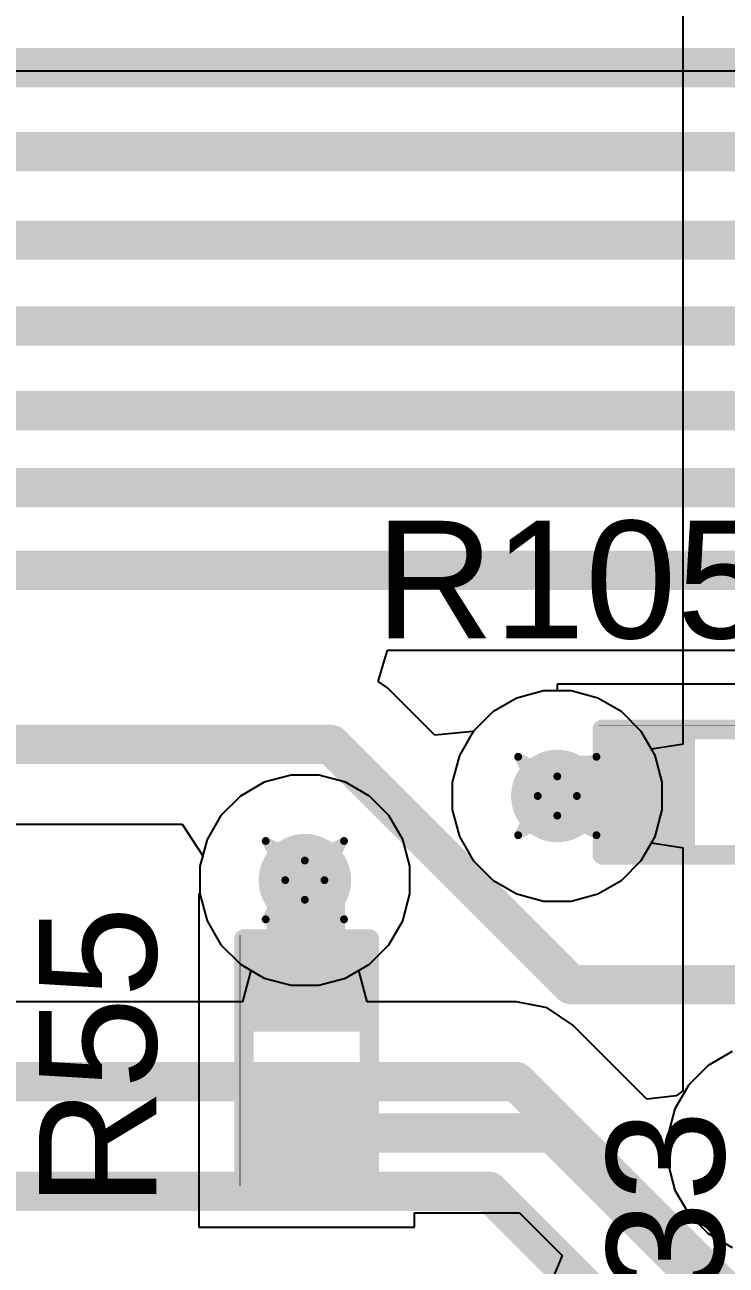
# Model space of a CAD drawing. Header units: inches. Extents: x -36 to 349, y -11 to 240.
# Drawn here: x 69.12 to 73.67, y 79.13 to 87.17 of the extents above; entities that cross this region are included whole.
import ezdxf

# ---------------------------------------------------------------- set-up
doc = ezdxf.new("R2010")
doc.units = ezdxf.units.IN
for name, color, linetype in [('Bottom Layer', 5, 'Continuous'), ('Drill Drawing', 1, 'Continuous'), ('Layer 1', 16, 'Continuous'), ('Layer 2', 76, 'Continuous'), ('Top Layer', 1, 'Continuous'), ('Top Overlay', 2, 'Continuous'), ('Top Paste', 8, 'Continuous'), ('Top Solder', 216, 'Continuous'), ('Via Holes', 16, 'Continuous')]:
    doc.layers.add(name, color=color, linetype=linetype)
doc.styles.add('Arial', font='', dxfattribs={"height": 0.2})
doc.styles.get('Arial').set_extended_font_data('Arial')

# ---------------------------------------------------------------- blocks, each defined once
blk = doc.blocks.new('R___0402_231')
at = {"layer": 'Top Layer'}
for points in [[(-0.6985, -0.3175), (-0.6985, 0.3175), (-0.2413, 0.3175), (-0.2413, -0.3175)], [(0.2413, -0.3175), (0.2413, 0.3175), (0.6985, 0.3175), (0.6985, -0.3175)]]:
    blk.add_hatch(color=1, dxfattribs=at).paths.add_polyline_path(points)
at = {"layer": 'Top Paste'}
for points in [[(-0.6985, -0.3175), (-0.6985, 0.3175), (-0.2413, 0.3175), (-0.2413, -0.3175)], [(0.2413, -0.3175), (0.2413, 0.3175), (0.6985, 0.3175), (0.6985, -0.3175)]]:
    blk.add_hatch(color=8, dxfattribs=at).paths.add_polyline_path(points)
at = {"layer": 'Top Solder'}
for points in [[(-0.7535, -0.3725), (-0.7535, 0.3725), (-0.1863, 0.3725), (-0.1863, -0.3725)], [(0.1863, -0.3725), (0.1863, 0.3725), (0.7535, 0.3725), (0.7535, -0.3725)]]:
    blk.add_hatch(color=216, dxfattribs=at).paths.add_polyline_path(points)
at = {"layer": 'Top Overlay'}
for points in [[(0.7874, 0.4064, 0.127, 0.127, 0), (-0.7874, 0.4064, 0.127, 0.127, 0)], [(-0.7874, 0.4064, 0.127, 0.127, 0), (-0.7874, -0.4064, 0.127, 0.127, 0)], [(0.7874, 0.4064, 0.127, 0.127, 0), (0.7874, -0.4064, 0.127, 0.127, 0)], [(0.7874, -0.4064, 0.127, 0.127, 0), (-0.7874, -0.4064, 0.127, 0.127, 0)], [(0.8128, -0.4318, 0.00323, 0.00323, 0), (-0.8128, -0.4318, 0.00323, 0.00323, 0)]]:
    blk.add_lwpolyline(points, format="xyseb", dxfattribs=at)
for points in [[(-0.8191, 0.4064, 0.0635, 0.0635, 1), (-0.7556, 0.4064, 0.0635, 0.0635, 1)], [(-0.8191, 0.4064, 0.0635, 0.0635, 1), (-0.7556, 0.4064, 0.0635, 0.0635, 1)], [(0.7557, 0.4064, 0.0635, 0.0635, 1), (0.8192, 0.4064, 0.0635, 0.0635, 1)], [(0.7557, 0.4064, 0.0635, 0.0635, 1), (0.8192, 0.4064, 0.0635, 0.0635, 1)], [(-0.8191, -0.4064, 0.0635, 0.0635, 1), (-0.7556, -0.4064, 0.0635, 0.0635, 1)], [(-0.8191, -0.4064, 0.0635, 0.0635, 1), (-0.7556, -0.4064, 0.0635, 0.0635, 1)], [(0.7557, -0.4064, 0.0635, 0.0635, 1), (0.8192, -0.4064, 0.0635, 0.0635, 1)], [(0.7557, -0.4064, 0.0635, 0.0635, 1), (0.8192, -0.4064, 0.0635, 0.0635, 1)], [(-0.8136, -0.4318, 0.00161, 0.00161, 1), (-0.812, -0.4318, 0.00161, 0.00161, 1)], [(0.812, -0.4318, 0.00161, 0.00161, 1), (0.8136, -0.4318, 0.00161, 0.00161, 1)]]:
    blk.add_lwpolyline(points, format="xyseb", close=True, dxfattribs=at)
blk = doc.blocks.new('R___0402_250')
at = {"layer": 'Top Layer'}
for points in [[(-0.6985, -0.3175), (-0.6985, 0.3175), (-0.2413, 0.3175), (-0.2413, -0.3175)], [(0.2413, -0.3175), (0.2413, 0.3175), (0.6985, 0.3175), (0.6985, -0.3175)]]:
    blk.add_hatch(color=1, dxfattribs=at).paths.add_polyline_path(points)
at = {"layer": 'Top Paste'}
for points in [[(-0.6985, -0.3175), (-0.6985, 0.3175), (-0.2413, 0.3175), (-0.2413, -0.3175)], [(0.2413, -0.3175), (0.2413, 0.3175), (0.6985, 0.3175), (0.6985, -0.3175)]]:
    blk.add_hatch(color=8, dxfattribs=at).paths.add_polyline_path(points)
at = {"layer": 'Top Solder'}
for points in [[(-0.7535, -0.3725), (-0.7535, 0.3725), (-0.1863, 0.3725), (-0.1863, -0.3725)], [(0.1863, -0.3725), (0.1863, 0.3725), (0.7535, 0.3725), (0.7535, -0.3725)]]:
    blk.add_hatch(color=216, dxfattribs=at).paths.add_polyline_path(points)
at = {"layer": 'Top Overlay'}
for points in [[(-0.7874, -0.4064, 0.127, 0.127, 0), (-0.7874, 0.4064, 0.127, 0.127, 0)], [(0.7874, 0.4064, 0.127, 0.127, 0), (-0.7874, 0.4064, 0.127, 0.127, 0)], [(0.7874, -0.4064, 0.127, 0.127, 0), (0.7874, 0.4064, 0.127, 0.127, 0)], [(0.7874, -0.4064, 0.127, 0.127, 0), (-0.7874, -0.4064, 0.127, 0.127, 0)], [(0.8128, -0.4318, 0.00323, 0.00323, 0), (-0.8128, -0.4318, 0.00323, 0.00323, 0)]]:
    blk.add_lwpolyline(points, format="xyseb", dxfattribs=at)
for points in [[(-0.8191, 0.4064, 0.0635, 0.0635, 1), (-0.7556, 0.4064, 0.0635, 0.0635, 1)], [(-0.8191, 0.4064, 0.0635, 0.0635, 1), (-0.7556, 0.4064, 0.0635, 0.0635, 1)], [(0.7556, 0.4064, 0.0635, 0.0635, 1), (0.8191, 0.4064, 0.0635, 0.0635, 1)], [(0.7556, 0.4064, 0.0635, 0.0635, 1), (0.8191, 0.4064, 0.0635, 0.0635, 1)], [(-0.8191, -0.4064, 0.0635, 0.0635, 1), (-0.7556, -0.4064, 0.0635, 0.0635, 1)], [(-0.8191, -0.4064, 0.0635, 0.0635, 1), (-0.7556, -0.4064, 0.0635, 0.0635, 1)], [(0.7556, -0.4064, 0.0635, 0.0635, 1), (0.8191, -0.4064, 0.0635, 0.0635, 1)], [(0.7556, -0.4064, 0.0635, 0.0635, 1), (0.8191, -0.4064, 0.0635, 0.0635, 1)], [(-0.8136, -0.4318, 0.00161, 0.00161, 1), (-0.812, -0.4318, 0.00161, 0.00161, 1)], [(0.812, -0.4318, 0.00161, 0.00161, 1), (0.8136, -0.4318, 0.00161, 0.00161, 1)]]:
    blk.add_lwpolyline(points, format="xyseb", close=True, dxfattribs=at)

msp = doc.modelspace()

# ---------------------------------------------------------------- hatches: boundary and pattern name
at = {"layer": 'Bottom Layer'}
h = msp.add_hatch(color=5, dxfattribs=at)
edge = h.paths.add_edge_path()
edge.add_arc((72.5768, 82.169), 0.3, 0, 360)
h = msp.add_hatch(color=5, dxfattribs=at)
edge = h.paths.add_edge_path()
edge.add_arc((70.9397, 81.6235), 0.3, 0, 360)
at = {"layer": 'Layer 1'}
h = msp.add_hatch(color=16, dxfattribs=at)
edge = h.paths.add_edge_path()
edge.add_arc((72.5768, 82.169), 0.3, 0, 360)
h = msp.add_hatch(color=16, dxfattribs=at)
edge = h.paths.add_edge_path()
edge.add_arc((70.9397, 81.6235), 0.3, 0, 360)
at = {"layer": 'Layer 2'}
h = msp.add_hatch(color=76, dxfattribs=at)
edge = h.paths.add_edge_path()
edge.add_arc((72.5768, 82.169), 0.3, 0, 360)
h = msp.add_hatch(color=76, dxfattribs=at)
edge = h.paths.add_edge_path()
edge.add_arc((70.9397, 81.6235), 0.3, 0, 360)
at = {"layer": 'Top Layer'}
h = msp.add_hatch(color=1, dxfattribs=at)
edge = h.paths.add_edge_path()
edge.add_arc((72.5768, 82.169), 0.3, 0, 360)
h = msp.add_hatch(color=1, dxfattribs=at)
edge = h.paths.add_edge_path()
edge.add_arc((70.9397, 81.6235), 0.3, 0, 360)
at = {"layer": 'Via Holes'}
h = msp.add_hatch(color=7, dxfattribs=at)
edge = h.paths.add_edge_path()
edge.add_arc((72.5768, 82.169), 0.15, 0, 360)
h = msp.add_hatch(color=7, dxfattribs=at)
edge = h.paths.add_edge_path()
edge.add_arc((70.9397, 81.6235), 0.15, 0, 360)

# ---------------------------------------------------------------- linework, layer by layer
at = {"layer": 'Bottom Layer'}
for p, q in [((73.3911, 90.462), (73.3911, 82.5057)), ((72.4871, 82.85), (72.3139, 82.8036)), ((72.6665, 82.85), (72.4871, 82.85)), ((72.8397, 82.8036), (72.6665, 82.85)), ((72.3139, 82.8036), (72.1587, 82.7139)), ((72.9949, 82.7139), (72.8397, 82.8036)), ((72.1587, 82.7139), (72.0319, 82.5871)), ((73.1217, 82.5871), (72.9949, 82.7139)), ((72.0319, 82.5871), (71.9422, 82.4319)), ((73.1881, 82.4722), (73.1217, 82.5871)), ((73.383, 82.5024), (73.1881, 82.4722)), ((73.3911, 82.5057), (73.383, 82.5024)), ((71.9422, 82.4319), (71.8958, 82.2587)), ((70.6768, 82.2581), (70.5215, 82.1685)), ((70.85, 82.3045), (70.6768, 82.2581)), ((71.0293, 82.3045), (70.85, 82.3045)), ((71.2025, 82.2581), (71.0293, 82.3045)), ((71.3578, 82.1685), (71.2025, 82.2581)), ((71.8958, 82.2587), (71.8958, 82.0793)), ((70.5215, 82.1685), (70.3947, 82.0417)), ((71.4846, 82.0417), (71.3578, 82.1685)), ((70.3947, 82.0417), (70.3051, 81.8864)), ((71.5742, 81.8864), (71.4846, 82.0417)), ((71.8958, 82.0793), (71.9422, 81.9061)), ((70.3051, 81.8864), (70.2587, 81.7132)), ((71.6207, 81.7132), (71.5742, 81.8864)), ((71.9422, 81.9061), (72.0319, 81.7509)), ((73.1217, 81.7509), (73.1881, 81.8658)), ((73.1881, 81.8658), (73.383, 81.8356)), ((73.383, 81.8356), (73.3911, 81.8323)), ((73.3911, 81.8323), (73.3911, 80.2586)), ((70.2587, 81.7132), (70.2587, 81.5339)), ((71.6207, 81.5339), (71.6207, 81.7132)), ((72.0319, 81.7509), (72.1587, 81.6241)), ((72.9949, 81.6241), (73.1217, 81.7509)), ((72.1587, 81.6241), (72.3139, 81.5344)), ((72.8397, 81.5344), (72.9949, 81.6241)), ((70.2587, 81.5339), (70.3051, 81.3607)), ((71.5742, 81.3607), (71.6207, 81.5339)), ((72.3139, 81.5344), (72.4871, 81.488)), ((72.6665, 81.488), (72.8397, 81.5344)), ((72.4871, 81.488), (72.6665, 81.488)), ((70.3051, 81.3607), (70.3947, 81.2054)), ((71.4846, 81.2054), (71.5742, 81.3607)), ((70.3947, 81.2054), (70.5215, 81.0786)), ((71.3578, 81.0786), (71.4846, 81.2054)), ((70.5215, 81.0786), (70.5902, 81.0389)), ((70.5902, 81.0389), (70.5358, 80.8359)), ((71.2891, 81.0389), (71.3578, 81.0786)), ((71.3435, 80.8359), (71.2891, 81.0389)), ((70.5358, 80.8359), (68.8309, 80.8359)), ((72.3121, 80.8359), (71.3435, 80.8359)), ((72.5103, 80.7965), (72.3121, 80.8359)), ((72.6784, 80.6842), (72.5103, 80.7965)), ((73.1584, 80.2042), (72.6784, 80.6842)), ((73.3911, 80.2586), (73.348, 80.2258)), ((73.348, 80.2258), (73.1584, 80.2042))]:
    msp.add_line(p, q, dxfattribs=at)
for points in [[(68.3858, 80.318, 0.254, 0.254, 0), (72.3121, 80.318, 0.254, 0.254, 0)], [(72.3121, 80.318, 0.254, 0.254, 0), (75.8017, 76.8284, 0.254, 0.254, 0)], [(67.4889, 79.6068, 0.254, 0.254, 0), (72.1331, 79.6068, 0.254, 0.254, 0)], [(72.1331, 79.6068, 0.254, 0.254, 0), (75.5254, 76.2145, 0.254, 0.254, 0)]]:
    msp.add_lwpolyline(points, format="xyseb", dxfattribs=at)
for points in [[(72.2486, 80.318, 0.127, 0.127, 1), (72.3756, 80.318, 0.127, 0.127, 1)], [(72.2486, 80.318, 0.127, 0.127, 1), (72.3756, 80.318, 0.127, 0.127, 1)], [(72.0696, 79.6068, 0.127, 0.127, 1), (72.1966, 79.6068, 0.127, 0.127, 1)], [(72.0696, 79.6068, 0.127, 0.127, 1), (72.1966, 79.6068, 0.127, 0.127, 1)]]:
    msp.add_lwpolyline(points, format="xyseb", close=True, dxfattribs=at)
at = {"layer": 'Drill Drawing'}
for points in [[(72.3228, 82.423, 0.0508, 0.0508, 0), (72.5768, 82.296, 0.0508, 0.0508, 0)], [(72.3228, 82.423, 0.0508, 0.0508, 0), (72.4498, 82.169, 0.0508, 0.0508, 0)], [(72.5768, 82.296, 0.0508, 0.0508, 0), (72.8308, 82.423, 0.0508, 0.0508, 0)], [(72.7038, 82.169, 0.0508, 0.0508, 0), (72.8308, 82.423, 0.0508, 0.0508, 0)], [(72.3228, 81.915, 0.0508, 0.0508, 0), (72.4498, 82.169, 0.0508, 0.0508, 0)], [(72.7038, 82.169, 0.0508, 0.0508, 0), (72.8308, 81.915, 0.0508, 0.0508, 0)], [(72.3228, 81.915, 0.0508, 0.0508, 0), (72.5768, 82.042, 0.0508, 0.0508, 0)], [(72.5768, 82.042, 0.0508, 0.0508, 0), (72.8308, 81.915, 0.0508, 0.0508, 0)], [(70.6857, 81.8775, 0.0508, 0.0508, 0), (70.9397, 81.7505, 0.0508, 0.0508, 0)], [(70.6857, 81.8775, 0.0508, 0.0508, 0), (70.8127, 81.6235, 0.0508, 0.0508, 0)], [(70.9397, 81.7505, 0.0508, 0.0508, 0), (71.1937, 81.8775, 0.0508, 0.0508, 0)], [(71.0667, 81.6235, 0.0508, 0.0508, 0), (71.1937, 81.8775, 0.0508, 0.0508, 0)], [(70.6857, 81.3695, 0.0508, 0.0508, 0), (70.8127, 81.6235, 0.0508, 0.0508, 0)], [(71.0667, 81.6235, 0.0508, 0.0508, 0), (71.1937, 81.3695, 0.0508, 0.0508, 0)], [(70.6857, 81.3695, 0.0508, 0.0508, 0), (70.9397, 81.4965, 0.0508, 0.0508, 0)], [(70.9397, 81.4965, 0.0508, 0.0508, 0), (71.1937, 81.3695, 0.0508, 0.0508, 0)]]:
    msp.add_lwpolyline(points, format="xyseb", dxfattribs=at)
for points in [[(72.3101, 82.423, 0.0254, 0.0254, 1), (72.3355, 82.423, 0.0254, 0.0254, 1)], [(72.3101, 82.423, 0.0254, 0.0254, 1), (72.3355, 82.423, 0.0254, 0.0254, 1)], [(72.8181, 82.423, 0.0254, 0.0254, 1), (72.8435, 82.423, 0.0254, 0.0254, 1)], [(72.8181, 82.423, 0.0254, 0.0254, 1), (72.8435, 82.423, 0.0254, 0.0254, 1)], [(72.5641, 82.296, 0.0254, 0.0254, 1), (72.5895, 82.296, 0.0254, 0.0254, 1)], [(72.5641, 82.296, 0.0254, 0.0254, 1), (72.5895, 82.296, 0.0254, 0.0254, 1)], [(72.4371, 82.169, 0.0254, 0.0254, 1), (72.4625, 82.169, 0.0254, 0.0254, 1)], [(72.4371, 82.169, 0.0254, 0.0254, 1), (72.4625, 82.169, 0.0254, 0.0254, 1)], [(72.6911, 82.169, 0.0254, 0.0254, 1), (72.7165, 82.169, 0.0254, 0.0254, 1)], [(72.6911, 82.169, 0.0254, 0.0254, 1), (72.7165, 82.169, 0.0254, 0.0254, 1)], [(72.5641, 82.042, 0.0254, 0.0254, 1), (72.5895, 82.042, 0.0254, 0.0254, 1)], [(72.5641, 82.042, 0.0254, 0.0254, 1), (72.5895, 82.042, 0.0254, 0.0254, 1)], [(72.3101, 81.915, 0.0254, 0.0254, 1), (72.3355, 81.915, 0.0254, 0.0254, 1)], [(72.3101, 81.915, 0.0254, 0.0254, 1), (72.3355, 81.915, 0.0254, 0.0254, 1)], [(72.8181, 81.915, 0.0254, 0.0254, 1), (72.8435, 81.915, 0.0254, 0.0254, 1)], [(72.8181, 81.915, 0.0254, 0.0254, 1), (72.8435, 81.915, 0.0254, 0.0254, 1)], [(70.673, 81.8775, 0.0254, 0.0254, 1), (70.6984, 81.8775, 0.0254, 0.0254, 1)], [(70.673, 81.8775, 0.0254, 0.0254, 1), (70.6984, 81.8775, 0.0254, 0.0254, 1)], [(71.181, 81.8775, 0.0254, 0.0254, 1), (71.2064, 81.8775, 0.0254, 0.0254, 1)], [(71.181, 81.8775, 0.0254, 0.0254, 1), (71.2064, 81.8775, 0.0254, 0.0254, 1)], [(70.927, 81.7505, 0.0254, 0.0254, 1), (70.9524, 81.7505, 0.0254, 0.0254, 1)], [(70.927, 81.7505, 0.0254, 0.0254, 1), (70.9524, 81.7505, 0.0254, 0.0254, 1)], [(70.8, 81.6235, 0.0254, 0.0254, 1), (70.8254, 81.6235, 0.0254, 0.0254, 1)], [(70.8, 81.6235, 0.0254, 0.0254, 1), (70.8254, 81.6235, 0.0254, 0.0254, 1)], [(71.054, 81.6235, 0.0254, 0.0254, 1), (71.0794, 81.6235, 0.0254, 0.0254, 1)], [(71.054, 81.6235, 0.0254, 0.0254, 1), (71.0794, 81.6235, 0.0254, 0.0254, 1)], [(70.927, 81.4965, 0.0254, 0.0254, 1), (70.9524, 81.4965, 0.0254, 0.0254, 1)], [(70.927, 81.4965, 0.0254, 0.0254, 1), (70.9524, 81.4965, 0.0254, 0.0254, 1)], [(70.673, 81.3695, 0.0254, 0.0254, 1), (70.6984, 81.3695, 0.0254, 0.0254, 1)], [(70.673, 81.3695, 0.0254, 0.0254, 1), (70.6984, 81.3695, 0.0254, 0.0254, 1)], [(71.181, 81.3695, 0.0254, 0.0254, 1), (71.2064, 81.3695, 0.0254, 0.0254, 1)], [(71.181, 81.3695, 0.0254, 0.0254, 1), (71.2064, 81.3695, 0.0254, 0.0254, 1)]]:
    msp.add_lwpolyline(points, format="xyseb", close=True, dxfattribs=at)
at = {"layer": 'Layer 1'}
for p, q in [((72.4871, 82.85), (72.3139, 82.8036)), ((72.6665, 82.85), (72.4871, 82.85)), ((72.8397, 82.8036), (72.6665, 82.85)), ((72.3139, 82.8036), (72.1587, 82.7139)), ((72.9949, 82.7139), (72.8397, 82.8036)), ((72.1587, 82.7139), (72.0319, 82.5871)), ((73.1217, 82.5871), (72.9949, 82.7139)), ((72.0319, 82.5871), (71.9422, 82.4319)), ((73.2114, 82.4319), (73.1217, 82.5871)), ((71.9422, 82.4319), (71.8958, 82.2587)), ((73.2578, 82.2587), (73.2114, 82.4319)), ((70.6768, 82.2581), (70.5215, 82.1685)), ((70.85, 82.3045), (70.6768, 82.2581)), ((71.0293, 82.3045), (70.85, 82.3045)), ((71.2025, 82.2581), (71.0293, 82.3045)), ((71.3578, 82.1685), (71.2025, 82.2581)), ((71.8958, 82.2587), (71.8958, 82.0793)), ((73.2578, 82.0793), (73.2578, 82.2587)), ((70.5215, 82.1685), (70.3947, 82.0417)), ((71.4846, 82.0417), (71.3578, 82.1685)), ((70.3947, 82.0417), (70.3051, 81.8864)), ((71.5742, 81.8864), (71.4846, 82.0417)), ((71.8958, 82.0793), (71.9422, 81.9061)), ((73.2114, 81.9061), (73.2578, 82.0793)), ((70.3051, 81.8864), (70.2587, 81.7132)), ((71.6207, 81.7132), (71.5742, 81.8864)), ((71.9422, 81.9061), (72.0319, 81.7509)), ((73.1217, 81.7509), (73.2114, 81.9061)), ((70.2587, 81.7132), (70.2587, 81.5339)), ((71.6207, 81.5339), (71.6207, 81.7132)), ((72.0319, 81.7509), (72.1587, 81.6241)), ((72.9949, 81.6241), (73.1217, 81.7509)), ((72.1587, 81.6241), (72.3139, 81.5344)), ((72.8397, 81.5344), (72.9949, 81.6241)), ((70.2587, 81.5339), (70.3051, 81.3607)), ((71.5742, 81.3607), (71.6207, 81.5339)), ((72.3139, 81.5344), (72.4871, 81.488)), ((72.6665, 81.488), (72.8397, 81.5344)), ((72.4871, 81.488), (72.6665, 81.488)), ((70.3051, 81.3607), (70.3947, 81.2054)), ((71.4846, 81.2054), (71.5742, 81.3607)), ((70.3947, 81.2054), (70.5215, 81.0786)), ((71.3578, 81.0786), (71.4846, 81.2054)), ((70.5215, 81.0786), (70.6768, 80.9889)), ((71.2025, 80.9889), (71.3578, 81.0786)), ((70.6768, 80.9889), (70.85, 80.9425)), ((71.0293, 80.9425), (71.2025, 80.9889)), ((70.85, 80.9425), (71.0293, 80.9425)), ((73.7109, 80.5126), (73.5557, 80.423)), ((73.5557, 80.423), (73.4289, 80.2962)), ((73.4289, 80.2962), (73.3392, 80.1409)), ((73.3392, 80.1409), (73.2928, 79.9677)), ((73.2928, 79.9677), (73.2928, 79.7884)), ((73.2928, 79.7884), (73.3392, 79.6152)), ((73.3392, 79.6152), (73.4289, 79.4599)), ((73.4289, 79.4599), (73.5557, 79.3331)), ((73.5557, 79.3331), (73.7109, 79.2434))]:
    msp.add_line(p, q, dxfattribs=at)
at = {"layer": 'Layer 2'}
for p, q in [((61.2484, 86.868), (82.7326, 86.868)), ((73.7109, 80.5126), (73.5557, 80.423)), ((73.5557, 80.423), (73.4289, 80.2962)), ((73.4289, 80.2962), (73.3392, 80.1409)), ((73.3392, 80.1409), (73.2928, 79.9677)), ((73.2928, 79.9677), (73.2928, 79.7884)), ((73.2928, 79.7884), (73.3392, 79.6152)), ((73.3392, 79.6152), (73.4289, 79.4599)), ((73.4289, 79.4599), (73.5557, 79.3331)), ((73.5557, 79.3331), (73.7109, 79.2434))]:
    msp.add_line(p, q, dxfattribs=at)
at = {"layer": 'Top Layer'}
for p, q in [((71.4148, 82.9102), (71.4764, 83.1134)), ((71.4764, 83.1134), (75.8484, 83.1134)), ((71.4756, 82.8696), (71.4148, 82.9102)), ((74.7358, 82.8929), (72.5768, 82.8929)), ((72.5768, 82.8929), (72.5768, 82.85)), ((71.7829, 82.5623), (71.4756, 82.8696)), ((72.4871, 82.85), (72.3139, 82.8036)), ((72.5768, 82.85), (72.4871, 82.85)), ((72.3139, 82.8036), (72.1587, 82.7139)), ((72.1587, 82.7139), (72.0386, 82.5939)), ((72.0299, 82.5869), (71.7829, 82.5623)), ((72.0386, 82.5939), (72.0299, 82.5869)), ((66.6233, 81.9854), (70.1444, 81.9854)), ((70.1444, 81.9854), (70.2771, 81.7822)), ((70.2771, 81.7822), (70.2587, 81.7132)), ((70.2587, 81.7132), (70.2587, 81.534)), ((70.2587, 81.534), (70.2527, 81.534)), ((70.2527, 81.534), (70.2527, 80.3148)), ((70.2527, 80.3148), (70.2527, 79.375)), ((71.6497, 79.375), (71.6497, 79.4666)), ((71.6497, 79.4666), (72.3319, 79.4666)), ((72.3319, 79.4666), (72.6077, 79.1908)), ((70.2527, 79.375), (71.6497, 79.375)), ((72.6077, 79.1908), (72.53, 79.003))]:
    msp.add_line(p, q, dxfattribs=at)
for points in [[(55.9599, 86.8897, 0.254, 0.254, 0), (82.9656, 86.8897, 0.254, 0.254, 0)], [(56.2149, 86.345, 0.254, 0.254, 0), (82.3901, 86.345, 0.254, 0.254, 0)], [(56.3861, 85.7716, 0.254, 0.254, 0), (82.1149, 85.7716, 0.254, 0.254, 0)], [(56.5744, 85.2154, 0.254, 0.254, 0), (81.4938, 85.2154, 0.254, 0.254, 0)], [(56.7145, 84.6661, 0.254, 0.254, 0), (81.0226, 84.6661, 0.254, 0.254, 0)], [(56.9051, 84.1672, 0.254, 0.254, 0), (80.8902, 84.1672, 0.254, 0.254, 0)], [(62.7108, 83.6314, 0.254, 0.254, 0), (80.4984, 83.6314, 0.254, 0.254, 0)], [(66.4088, 82.5033, 0.254, 0.254, 0), (71.1094, 82.5033, 0.254, 0.254, 0)], [(71.1094, 82.5033, 0.254, 0.254, 0), (72.6663, 80.9464, 0.254, 0.254, 0)], [(72.5768, 82.169, 0.508, 0.508, 0), (72.5845, 82.1767, 0.508, 0.508, 0)], [(72.5845, 82.1767, 0.508, 0.508, 0), (73.1318, 82.1767, 0.508, 0.508, 0)], [(70.9397, 81.6235, 0.508, 0.508, 0), (70.9454, 81.6178, 0.508, 0.508, 0)], [(70.9454, 81.0073, 0.508, 0.508, 0), (70.9454, 81.6178, 0.508, 0.508, 0)], [(72.6663, 80.9464, 0.254, 0.254, 0), (78.3158, 80.9464, 0.254, 0.254, 0)], [(70.9512, 79.9846, 0.254, 0.254, 0), (72.5464, 79.9846, 0.254, 0.254, 0)], [(72.5464, 79.9846, 0.254, 0.254, 0), (74.653, 77.878, 0.254, 0.254, 0)]]:
    msp.add_lwpolyline(points, format="xyseb", dxfattribs=at)
for points in [[(71.0459, 82.5033, 0.127, 0.127, 1), (71.1729, 82.5033, 0.127, 0.127, 1)], [(71.0459, 82.5033, 0.127, 0.127, 1), (71.1729, 82.5033, 0.127, 0.127, 1)], [(72.4498, 82.169, 0.254, 0.254, 1), (72.7038, 82.169, 0.254, 0.254, 1)], [(72.4575, 82.1767, 0.254, 0.254, 1), (72.7115, 82.1767, 0.254, 0.254, 1)], [(72.4575, 82.1767, 0.254, 0.254, 1), (72.7115, 82.1767, 0.254, 0.254, 1)], [(73.0048, 82.1767, 0.254, 0.254, 1), (73.2588, 82.1767, 0.254, 0.254, 1)], [(70.8127, 81.6235, 0.254, 0.254, 1), (71.0667, 81.6235, 0.254, 0.254, 1)], [(70.8184, 81.6178, 0.254, 0.254, 1), (71.0724, 81.6178, 0.254, 0.254, 1)], [(70.8184, 81.6178, 0.254, 0.254, 1), (71.0724, 81.6178, 0.254, 0.254, 1)], [(70.8184, 81.0073, 0.254, 0.254, 1), (71.0724, 81.0073, 0.254, 0.254, 1)], [(72.6028, 80.9464, 0.127, 0.127, 1), (72.7298, 80.9464, 0.127, 0.127, 1)], [(72.6028, 80.9464, 0.127, 0.127, 1), (72.7298, 80.9464, 0.127, 0.127, 1)], [(70.8877, 79.9846, 0.127, 0.127, 1), (71.0147, 79.9846, 0.127, 0.127, 1)], [(72.4829, 79.9846, 0.127, 0.127, 1), (72.6099, 79.9846, 0.127, 0.127, 1)], [(72.4829, 79.9846, 0.127, 0.127, 1), (72.6099, 79.9846, 0.127, 0.127, 1)]]:
    msp.add_lwpolyline(points, format="xyseb", close=True, dxfattribs=at)

# ---------------------------------------------------------------- block references
for name, p, rotation in [('R___0402_231', (73.6563, 82.1944), 180), ('R___0402_250', (70.9512, 80.4545), 270)]:
    msp.add_blockref(name, p, dxfattribs=dict(rotation=rotation))

# ---------------------------------------------------------------- texts
at = {"layer": 'Top Overlay', "style": 'Arial'}
msp.add_text('R105', height=0.762, dxfattribs=at).set_placement((71.3967, 83.1908))
for s, p in [('R55', (69.9769, 79.5023)), ('C133', (73.6599, 77.5879))]:
    msp.add_text(s, height=0.762, rotation=90, dxfattribs=at).set_placement(p)

doc.saveas('drawing.dxf')
